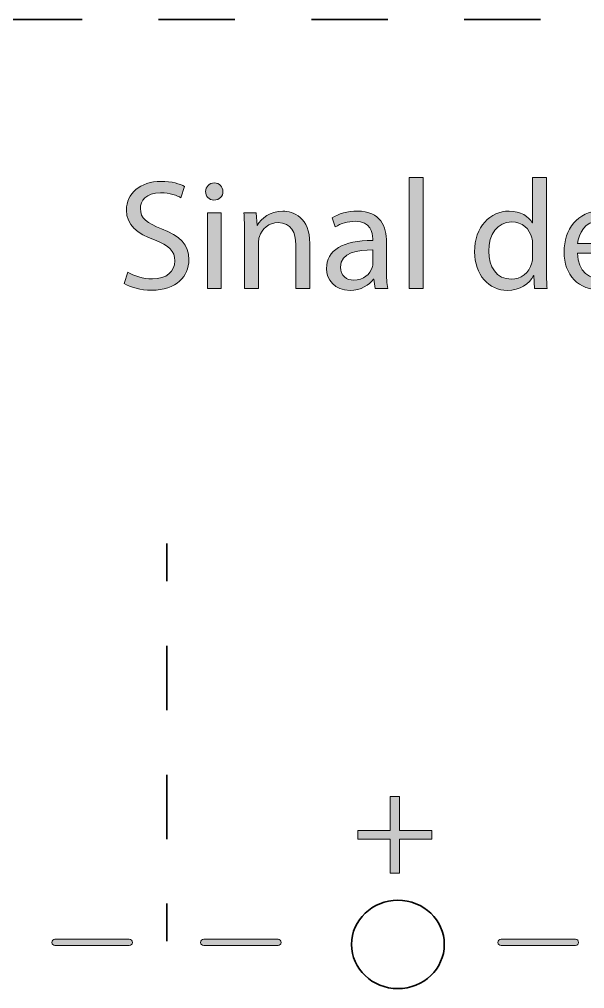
# Model space of a CAD drawing. Extents: x 544 to 1376, y -737 to -343.
# Drawn here: x 746.4 to 836.7, y -722.4 to -567.7 of the extents above; entities that cross this region are included whole.
import ezdxf

# ---------------------------------------------------------------- set-up
doc = ezdxf.new("R2010")
doc.units = 0
doc.header["$MEASUREMENT"] = 0
doc.linetypes.add('AI-Linetype-10', pattern=[24.40851, 12.204255, -12.204255])
doc.linetypes.add('AI-Linetype-12', pattern=[20.587856, 10.293928, -10.293928])
doc.layers.add('OBJETOS', color=7, linetype='Continuous', lineweight=0)

# ---------------------------------------------------------------- blocks, each defined once
blk = doc.blocks.new('Block_2')
at = {"layer": 'OBJETOS', "true_color": 0x000000, "transparency": 33554687}
h = blk.add_hatch(color=18, dxfattribs=at)
h.dxf.hatch_style = 2
edge = h.paths.add_edge_path()
edge.add_spline(control_points=[(573.96, -715.51), (573.96, -715.51), (562.08, -715.51), (562.08, -715.51), (561.81, -715.51), (561.58, -715.29), (561.58, -715.01), (561.58, -714.73), (561.81, -714.51), (562.08, -714.51), (562.08, -714.51), (573.96, -714.51), (573.96, -714.51), (574.24, -714.51), (574.46, -714.73), (574.46, -715.01), (574.46, -715.29), (574.24, -715.51), (573.96, -715.51)], knot_values=[0, 0, 0, 0, 1, 1, 1, 2, 2, 2, 3, 3, 3, 4, 4, 4, 5, 5, 5, 6, 6, 6, 6], degree=3, periodic=0)
edge = h.paths.add_edge_path()
edge.add_spline(control_points=[(597.72, -715.51), (597.72, -715.51), (585.84, -715.51), (585.84, -715.51), (585.56, -715.51), (585.34, -715.29), (585.34, -715.01), (585.34, -714.73), (585.56, -714.51), (585.84, -714.51), (585.84, -714.51), (597.72, -714.51), (597.72, -714.51), (598, -714.51), (598.22, -714.73), (598.22, -715.01), (598.22, -715.29), (598, -715.51), (597.72, -715.51)], knot_values=[0, 0, 0, 0, 1, 1, 1, 2, 2, 2, 3, 3, 3, 4, 4, 4, 5, 5, 5, 6, 6, 6, 6], degree=3, periodic=0)
edge = h.paths.add_edge_path()
edge.add_spline(control_points=[(621.48, -715.51), (621.48, -715.51), (609.6, -715.51), (609.6, -715.51), (609.32, -715.51), (609.1, -715.29), (609.1, -715.01), (609.1, -714.73), (609.32, -714.51), (609.6, -714.51), (609.6, -714.51), (621.48, -714.51), (621.48, -714.51), (621.75, -714.51), (621.98, -714.73), (621.98, -715.01), (621.98, -715.29), (621.75, -715.51), (621.48, -715.51)], knot_values=[0, 0, 0, 0, 1, 1, 1, 2, 2, 2, 3, 3, 3, 4, 4, 4, 5, 5, 5, 6, 6, 6, 6], degree=3, periodic=0)
edge = h.paths.add_edge_path()
edge.add_spline(control_points=[(640.56, -715.51), (640.56, -715.51), (633.16, -715.51), (633.16, -715.51), (632.99, -715.51), (632.85, -715.29), (632.85, -715.01), (632.85, -714.73), (632.99, -714.51), (633.16, -714.51), (633.16, -714.51), (640.56, -714.51), (640.56, -714.51), (640.73, -714.51), (640.87, -714.73), (640.87, -715.01), (640.87, -715.29), (640.73, -715.51), (640.56, -715.51)], knot_values=[0, 0, 0, 0, 1, 1, 1, 2, 2, 2, 3, 3, 3, 4, 4, 4, 5, 5, 5, 6, 6, 6, 6], degree=3, periodic=0)
edge = h.paths.add_edge_path()
edge.add_spline(control_points=[(668.99, -715.51), (668.99, -715.51), (657.11, -715.51), (657.11, -715.51), (656.83, -715.51), (656.61, -715.29), (656.61, -715.01), (656.61, -714.73), (656.83, -714.51), (657.11, -714.51), (657.11, -714.51), (668.99, -714.51), (668.99, -714.51), (669.26, -714.51), (669.49, -714.73), (669.49, -715.01), (669.49, -715.29), (669.26, -715.51), (668.99, -715.51)], knot_values=[0, 0, 0, 0, 1, 1, 1, 2, 2, 2, 3, 3, 3, 4, 4, 4, 5, 5, 5, 6, 6, 6, 6], degree=3, periodic=0)
edge = h.paths.add_edge_path()
edge.add_spline(control_points=[(716.5, -715.51), (716.5, -715.51), (704.62, -715.51), (704.62, -715.51), (704.35, -715.51), (704.12, -715.29), (704.12, -715.01), (704.12, -714.73), (704.35, -714.51), (704.62, -714.51), (704.62, -714.51), (716.5, -714.51), (716.5, -714.51), (716.78, -714.51), (717, -714.73), (717, -715.01), (717, -715.29), (716.78, -715.51), (716.5, -715.51)], knot_values=[0, 0, 0, 0, 1, 1, 1, 2, 2, 2, 3, 3, 3, 4, 4, 4, 5, 5, 5, 6, 6, 6, 6], degree=3, periodic=0)
edge = h.paths.add_edge_path()
edge.add_spline(control_points=[(740.4, -715.51), (740.4, -715.51), (732.07, -715.51), (732.07, -715.51), (731.88, -715.51), (731.72, -715.29), (731.72, -715.01), (731.72, -714.73), (731.88, -714.51), (732.07, -714.51), (732.07, -714.51), (740.4, -714.51), (740.4, -714.51), (740.6, -714.51), (740.76, -714.73), (740.76, -715.01), (740.76, -715.29), (740.6, -715.51), (740.4, -715.51)], knot_values=[0, 0, 0, 0, 1, 1, 1, 2, 2, 2, 3, 3, 3, 4, 4, 4, 5, 5, 5, 6, 6, 6, 6], degree=3, periodic=0)
edge = h.paths.add_edge_path()
edge.add_spline(control_points=[(764.01, -715.51), (764.01, -715.51), (752.13, -715.51), (752.13, -715.51), (751.86, -715.51), (751.63, -715.29), (751.63, -715.01), (751.63, -714.73), (751.86, -714.51), (752.13, -714.51), (752.13, -714.51), (764.01, -714.51), (764.01, -714.51), (764.29, -714.51), (764.51, -714.73), (764.51, -715.01), (764.51, -715.29), (764.29, -715.51), (764.01, -715.51)], knot_values=[0, 0, 0, 0, 1, 1, 1, 2, 2, 2, 3, 3, 3, 4, 4, 4, 5, 5, 5, 6, 6, 6, 6], degree=3, periodic=0)
edge = h.paths.add_edge_path()
edge.add_spline(control_points=[(787.77, -715.51), (787.77, -715.51), (775.89, -715.51), (775.89, -715.51), (775.61, -715.51), (775.39, -715.29), (775.39, -715.01), (775.39, -714.73), (775.61, -714.51), (775.89, -714.51), (775.89, -714.51), (787.77, -714.51), (787.77, -714.51), (788.04, -714.51), (788.27, -714.73), (788.27, -715.01), (788.27, -715.29), (788.04, -715.51), (787.77, -715.51)], knot_values=[0, 0, 0, 0, 1, 1, 1, 2, 2, 2, 3, 3, 3, 4, 4, 4, 5, 5, 5, 6, 6, 6, 6], degree=3, periodic=0)
edge = h.paths.add_edge_path()
edge.add_spline(control_points=[(835.28, -715.51), (835.28, -715.51), (823.4, -715.51), (823.4, -715.51), (823.13, -715.51), (822.9, -715.29), (822.9, -715.01), (822.9, -714.73), (823.13, -714.51), (823.4, -714.51), (823.4, -714.51), (835.28, -714.51), (835.28, -714.51), (835.56, -714.51), (835.78, -714.73), (835.78, -715.01), (835.78, -715.29), (835.56, -715.51), (835.28, -715.51)], knot_values=[0, 0, 0, 0, 1, 1, 1, 2, 2, 2, 3, 3, 3, 4, 4, 4, 5, 5, 5, 6, 6, 6, 6], degree=3, periodic=0)
edge = h.paths.add_edge_path()
edge.add_spline(control_points=[(859.26, -715.51), (859.26, -715.51), (852.81, -715.51), (852.81, -715.51), (852.66, -715.51), (852.54, -715.29), (852.54, -715.01), (852.54, -714.73), (852.66, -714.51), (852.81, -714.51), (852.81, -714.51), (859.26, -714.51), (859.26, -714.51), (859.41, -714.51), (859.54, -714.73), (859.54, -715.01), (859.54, -715.29), (859.41, -715.51), (859.26, -715.51)], knot_values=[0, 0, 0, 0, 1, 1, 1, 2, 2, 2, 3, 3, 3, 4, 4, 4, 5, 5, 5, 6, 6, 6, 6], degree=3, periodic=0)
edge = h.paths.add_edge_path()
edge.add_spline(control_points=[(875.77, -715.51), (875.77, -715.51), (870.63, -715.51), (870.63, -715.51), (870.51, -715.51), (870.41, -715.29), (870.41, -715.01), (870.41, -714.73), (870.51, -714.51), (870.63, -714.51), (870.63, -714.51), (875.77, -714.51), (875.77, -714.51), (875.88, -714.51), (875.98, -714.73), (875.98, -715.01), (875.98, -715.29), (875.88, -715.51), (875.77, -715.51)], knot_values=[0, 0, 0, 0, 1, 1, 1, 2, 2, 2, 3, 3, 3, 4, 4, 4, 5, 5, 5, 6, 6, 6, 6], degree=3, periodic=0)
edge = h.paths.add_edge_path()
edge.add_spline(control_points=[(906.55, -715.51), (906.55, -715.51), (894.67, -715.51), (894.67, -715.51), (894.39, -715.51), (894.17, -715.29), (894.17, -715.01), (894.17, -714.73), (894.39, -714.51), (894.67, -714.51), (894.67, -714.51), (906.55, -714.51), (906.55, -714.51), (906.82, -714.51), (907.05, -714.73), (907.05, -715.01), (907.05, -715.29), (906.82, -715.51), (906.55, -715.51)], knot_values=[0, 0, 0, 0, 1, 1, 1, 2, 2, 2, 3, 3, 3, 4, 4, 4, 5, 5, 5, 6, 6, 6, 6], degree=3, periodic=0)
edge = h.paths.add_edge_path()
edge.add_spline(control_points=[(930.3, -715.51), (930.3, -715.51), (918.43, -715.51), (918.43, -715.51), (918.15, -715.51), (917.93, -715.29), (917.93, -715.01), (917.93, -714.73), (918.15, -714.51), (918.43, -714.51), (918.43, -714.51), (930.3, -714.51), (930.3, -714.51), (930.58, -714.51), (930.8, -714.73), (930.8, -715.01), (930.8, -715.29), (930.58, -715.51), (930.3, -715.51)], knot_values=[0, 0, 0, 0, 1, 1, 1, 2, 2, 2, 3, 3, 3, 4, 4, 4, 5, 5, 5, 6, 6, 6, 6], degree=3, periodic=0)
edge = h.paths.add_edge_path()
edge.add_spline(control_points=[(954.06, -715.51), (954.06, -715.51), (942.18, -715.51), (942.18, -715.51), (941.91, -715.51), (941.68, -715.29), (941.68, -715.01), (941.68, -714.73), (941.91, -714.51), (942.18, -714.51), (942.18, -714.51), (954.06, -714.51), (954.06, -714.51), (954.34, -714.51), (954.56, -714.73), (954.56, -715.01), (954.56, -715.29), (954.34, -715.51), (954.06, -715.51)], knot_values=[0, 0, 0, 0, 1, 1, 1, 2, 2, 2, 3, 3, 3, 4, 4, 4, 5, 5, 5, 6, 6, 6, 6], degree=3, periodic=0)
edge = h.paths.add_edge_path()
edge.add_spline(control_points=[(978.04, -715.51), (978.04, -715.51), (971.45, -715.51), (971.45, -715.51), (971.29, -715.51), (971.17, -715.29), (971.17, -715.01), (971.17, -714.73), (971.29, -714.51), (971.45, -714.51), (971.45, -714.51), (978.04, -714.51), (978.04, -714.51), (978.19, -714.51), (978.32, -714.73), (978.32, -715.01), (978.32, -715.29), (978.19, -715.51), (978.04, -715.51)], knot_values=[0, 0, 0, 0, 1, 1, 1, 2, 2, 2, 3, 3, 3, 4, 4, 4, 5, 5, 5, 6, 6, 6, 6], degree=3, periodic=0)
edge = h.paths.add_edge_path()
edge.add_spline(control_points=[(994.38, -715.51), (994.38, -715.51), (989.4, -715.51), (989.4, -715.51), (989.29, -715.51), (989.2, -715.29), (989.2, -715.01), (989.2, -714.73), (989.29, -714.51), (989.4, -714.51), (989.4, -714.51), (994.38, -714.51), (994.38, -714.51), (994.49, -714.51), (994.59, -714.73), (994.59, -715.01), (994.59, -715.29), (994.49, -715.51), (994.38, -715.51)], knot_values=[0, 0, 0, 0, 1, 1, 1, 2, 2, 2, 3, 3, 3, 4, 4, 4, 5, 5, 5, 6, 6, 6, 6], degree=3, periodic=0)
edge = h.paths.add_edge_path()
edge.add_spline(control_points=[(1025.33, -715.51), (1025.33, -715.51), (1013.45, -715.51), (1013.45, -715.51), (1013.17, -715.51), (1012.95, -715.29), (1012.95, -715.01), (1012.95, -714.73), (1013.17, -714.51), (1013.45, -714.51), (1013.45, -714.51), (1025.33, -714.51), (1025.33, -714.51), (1025.61, -714.51), (1025.83, -714.73), (1025.83, -715.01), (1025.83, -715.29), (1025.61, -715.51), (1025.33, -715.51)], knot_values=[0, 0, 0, 0, 1, 1, 1, 2, 2, 2, 3, 3, 3, 4, 4, 4, 5, 5, 5, 6, 6, 6, 6], degree=3, periodic=0)
edge = h.paths.add_edge_path()
edge.add_spline(control_points=[(1049.51, -715.51), (1049.51, -715.51), (1047.67, -715.51), (1047.67, -715.51), (1047.62, -715.51), (1047.59, -715.29), (1047.59, -715.01), (1047.59, -714.73), (1047.62, -714.51), (1047.67, -714.51), (1047.67, -714.51), (1049.51, -714.51), (1049.51, -714.51), (1049.55, -714.51), (1049.58, -714.73), (1049.58, -715.01), (1049.58, -715.29), (1049.55, -715.51), (1049.51, -715.51)], knot_values=[0, 0, 0, 0, 1, 1, 1, 2, 2, 2, 3, 3, 3, 4, 4, 4, 5, 5, 5, 6, 6, 6, 6], degree=3, periodic=0)
edge = h.paths.add_edge_path()
edge.add_spline(control_points=[(1072.84, -715.51), (1072.84, -715.51), (1060.96, -715.51), (1060.96, -715.51), (1060.69, -715.51), (1060.46, -715.29), (1060.46, -715.01), (1060.46, -714.73), (1060.69, -714.51), (1060.96, -714.51), (1060.96, -714.51), (1072.84, -714.51), (1072.84, -714.51), (1073.12, -714.51), (1073.34, -714.73), (1073.34, -715.01), (1073.34, -715.29), (1073.12, -715.51), (1072.84, -715.51)], knot_values=[0, 0, 0, 0, 1, 1, 1, 2, 2, 2, 3, 3, 3, 4, 4, 4, 5, 5, 5, 6, 6, 6, 6], degree=3, periodic=0)
edge = h.paths.add_edge_path()
edge.add_spline(control_points=[(1096.6, -715.51), (1096.6, -715.51), (1084.72, -715.51), (1084.72, -715.51), (1084.44, -715.51), (1084.22, -715.29), (1084.22, -715.01), (1084.22, -714.73), (1084.44, -714.51), (1084.72, -714.51), (1084.72, -714.51), (1096.6, -714.51), (1096.6, -714.51), (1096.87, -714.51), (1097.1, -714.73), (1097.1, -715.01), (1097.1, -715.29), (1096.87, -715.51), (1096.6, -715.51)], knot_values=[0, 0, 0, 0, 1, 1, 1, 2, 2, 2, 3, 3, 3, 4, 4, 4, 5, 5, 5, 6, 6, 6, 6], degree=3, periodic=0)
edge = h.paths.add_edge_path()
edge.add_spline(control_points=[(1120.35, -715.51), (1120.35, -715.51), (1108.48, -715.51), (1108.48, -715.51), (1108.2, -715.51), (1107.98, -715.29), (1107.98, -715.01), (1107.98, -714.73), (1108.2, -714.51), (1108.48, -714.51), (1108.48, -714.51), (1120.35, -714.51), (1120.35, -714.51), (1120.63, -714.51), (1120.85, -714.73), (1120.85, -715.01), (1120.85, -715.29), (1120.63, -715.51), (1120.35, -715.51)], knot_values=[0, 0, 0, 0, 1, 1, 1, 2, 2, 2, 3, 3, 3, 4, 4, 4, 5, 5, 5, 6, 6, 6, 6], degree=3, periodic=0)
edge = h.paths.add_edge_path()
edge.add_spline(control_points=[(1144.11, -715.51), (1144.11, -715.51), (1132.23, -715.51), (1132.23, -715.51), (1131.96, -715.51), (1131.73, -715.29), (1131.73, -715.01), (1131.73, -714.73), (1131.96, -714.51), (1132.23, -714.51), (1132.23, -714.51), (1144.11, -714.51), (1144.11, -714.51), (1144.39, -714.51), (1144.61, -714.73), (1144.61, -715.01), (1144.61, -715.29), (1144.39, -715.51), (1144.11, -715.51)], knot_values=[0, 0, 0, 0, 1, 1, 1, 2, 2, 2, 3, 3, 3, 4, 4, 4, 5, 5, 5, 6, 6, 6, 6], degree=3, periodic=0)
edge = h.paths.add_edge_path()
edge.add_spline(control_points=[(1167.87, -715.51), (1167.87, -715.51), (1155.99, -715.51), (1155.99, -715.51), (1155.71, -715.51), (1155.49, -715.29), (1155.49, -715.01), (1155.49, -714.73), (1155.71, -714.51), (1155.99, -714.51), (1155.99, -714.51), (1167.87, -714.51), (1167.87, -714.51), (1168.14, -714.51), (1168.37, -714.73), (1168.37, -715.01), (1168.37, -715.29), (1168.14, -715.51), (1167.87, -715.51)], knot_values=[0, 0, 0, 0, 1, 1, 1, 2, 2, 2, 3, 3, 3, 4, 4, 4, 5, 5, 5, 6, 6, 6, 6], degree=3, periodic=0)
edge = h.paths.add_edge_path()
edge.add_spline(control_points=[(1187.52, -715.51), (1187.52, -715.51), (1179.58, -715.51), (1179.58, -715.51), (1179.39, -715.51), (1179.24, -715.29), (1179.24, -715.01), (1179.24, -714.73), (1179.39, -714.51), (1179.58, -714.51), (1179.58, -714.51), (1187.52, -714.51), (1187.52, -714.51), (1187.7, -714.51), (1187.85, -714.73), (1187.85, -715.01), (1187.85, -715.29), (1187.7, -715.51), (1187.52, -715.51)], knot_values=[0, 0, 0, 0, 1, 1, 1, 2, 2, 2, 3, 3, 3, 4, 4, 4, 5, 5, 5, 6, 6, 6, 6], degree=3, periodic=0)
edge = h.paths.add_edge_path()
edge.add_spline(control_points=[(1263.13, -715.51), (1263.13, -715.51), (1257.04, -715.51), (1257.04, -715.51), (1256.9, -715.51), (1256.79, -715.29), (1256.79, -715.01), (1256.79, -714.73), (1256.9, -714.51), (1257.04, -714.51), (1257.04, -714.51), (1263.13, -714.51), (1263.13, -714.51), (1263.28, -714.51), (1263.39, -714.73), (1263.39, -715.01), (1263.39, -715.29), (1263.28, -715.51), (1263.13, -715.51)], knot_values=[0, 0, 0, 0, 1, 1, 1, 2, 2, 2, 3, 3, 3, 4, 4, 4, 5, 5, 5, 6, 6, 6, 6], degree=3, periodic=0)
edge = h.paths.add_edge_path()
edge.add_spline(control_points=[(1286.65, -715.51), (1286.65, -715.51), (1274.77, -715.51), (1274.77, -715.51), (1274.49, -715.51), (1274.27, -715.29), (1274.27, -715.01), (1274.27, -714.73), (1274.49, -714.51), (1274.77, -714.51), (1274.77, -714.51), (1286.65, -714.51), (1286.65, -714.51), (1286.92, -714.51), (1287.15, -714.73), (1287.15, -715.01), (1287.15, -715.29), (1286.92, -715.51), (1286.65, -715.51)], knot_values=[0, 0, 0, 0, 1, 1, 1, 2, 2, 2, 3, 3, 3, 4, 4, 4, 5, 5, 5, 6, 6, 6, 6], degree=3, periodic=0)
edge = h.paths.add_edge_path()
edge.add_spline(control_points=[(1310.4, -715.51), (1310.4, -715.51), (1298.52, -715.51), (1298.52, -715.51), (1298.25, -715.51), (1298.02, -715.29), (1298.02, -715.01), (1298.02, -714.73), (1298.25, -714.51), (1298.52, -714.51), (1298.52, -714.51), (1310.4, -714.51), (1310.4, -714.51), (1310.68, -714.51), (1310.9, -714.73), (1310.9, -715.01), (1310.9, -715.29), (1310.68, -715.51), (1310.4, -715.51)], knot_values=[0, 0, 0, 0, 1, 1, 1, 2, 2, 2, 3, 3, 3, 4, 4, 4, 5, 5, 5, 6, 6, 6, 6], degree=3, periodic=0)
edge = h.paths.add_edge_path()
edge.add_spline(control_points=[(1334.16, -715.51), (1334.16, -715.51), (1322.28, -715.51), (1322.28, -715.51), (1322, -715.51), (1321.78, -715.29), (1321.78, -715.01), (1321.78, -714.73), (1322, -714.51), (1322.28, -714.51), (1322.28, -714.51), (1334.16, -714.51), (1334.16, -714.51), (1334.43, -714.51), (1334.66, -714.73), (1334.66, -715.01), (1334.66, -715.29), (1334.43, -715.51), (1334.16, -715.51)], knot_values=[0, 0, 0, 0, 1, 1, 1, 2, 2, 2, 3, 3, 3, 4, 4, 4, 5, 5, 5, 6, 6, 6, 6], degree=3, periodic=0)
edge = h.paths.add_edge_path()
edge.add_spline(control_points=[(1357.91, -715.51), (1357.91, -715.51), (1346.04, -715.51), (1346.04, -715.51), (1345.76, -715.51), (1345.54, -715.29), (1345.54, -715.01), (1345.54, -714.73), (1345.76, -714.51), (1346.04, -714.51), (1346.04, -714.51), (1357.91, -714.51), (1357.91, -714.51), (1358.19, -714.51), (1358.41, -714.73), (1358.41, -715.01), (1358.41, -715.29), (1358.19, -715.51), (1357.91, -715.51)], knot_values=[0, 0, 0, 0, 1, 1, 1, 2, 2, 2, 3, 3, 3, 4, 4, 4, 5, 5, 5, 6, 6, 6, 6], degree=3, periodic=0)
at = {"layer": 'OBJETOS'}
for points in [[(764.01, -715.51), (764.01, -715.51), (752.13, -715.51), (752.13, -715.51), (751.86, -715.51), (751.63, -715.29), (751.63, -715.01), (751.63, -714.73), (751.86, -714.51), (752.13, -714.51), (752.13, -714.51), (764.01, -714.51), (764.01, -714.51), (764.29, -714.51), (764.51, -714.73), (764.51, -715.01), (764.51, -715.29), (764.29, -715.51), (764.01, -715.51)], [(787.77, -715.51), (787.77, -715.51), (775.89, -715.51), (775.89, -715.51), (775.61, -715.51), (775.39, -715.29), (775.39, -715.01), (775.39, -714.73), (775.61, -714.51), (775.89, -714.51), (775.89, -714.51), (787.77, -714.51), (787.77, -714.51), (788.04, -714.51), (788.27, -714.73), (788.27, -715.01), (788.27, -715.29), (788.04, -715.51), (787.77, -715.51)], [(835.28, -715.51), (835.28, -715.51), (823.4, -715.51), (823.4, -715.51), (823.13, -715.51), (822.9, -715.29), (822.9, -715.01), (822.9, -714.73), (823.13, -714.51), (823.4, -714.51), (823.4, -714.51), (835.28, -714.51), (835.28, -714.51), (835.56, -714.51), (835.78, -714.73), (835.78, -715.01), (835.78, -715.29), (835.56, -715.51), (835.28, -715.51)]]:
    blk.add_open_spline(points, degree=3, knots=[0, 0, 0, 0, 1, 1, 1, 2, 2, 2, 3, 3, 3, 4, 4, 4, 5, 5, 5, 6, 6, 6, 6], dxfattribs=at)
blk = doc.blocks.new('Block_61')
at = {"layer": 'OBJETOS', "color": 152, "linetype": 'AI-Linetype-10', "lineweight": 35, "true_color": 0x1d71b8}
blk.add_line((646.64, -567.66), (1055.49, -567.66), dxfattribs=at)
blk = doc.blocks.new('Block_60')
at = {"layer": 'OBJETOS'}
blk.add_blockref('Block_61', (0, 0), dxfattribs=at)
blk = doc.blocks.new('Block_57')
at = {"layer": 'OBJETOS'}
blk.add_blockref('Block_60', (0, 0), dxfattribs=at)
blk = doc.blocks.new('Block_74')
at = {"layer": 'OBJETOS', "true_color": 0x000000, "transparency": 33554687}
h = blk.add_hatch(color=18, dxfattribs=at)
h.dxf.hatch_style = 2
edge = h.paths.add_edge_path()
edge.add_spline(control_points=[(763.75, -607.99), (764.74, -608.59), (766.18, -609.09), (767.7, -609.09), (769.96, -609.09), (771.28, -607.92), (771.28, -606.22), (771.28, -604.64), (770.37, -603.74), (768.06, -602.87), (765.27, -601.89), (763.55, -600.47), (763.55, -598.09), (763.55, -595.47), (765.75, -593.52), (769.07, -593.52), (770.82, -593.52), (772.09, -593.92), (772.85, -594.35), (772.85, -594.35), (772.24, -596.12), (772.24, -596.12), (771.68, -595.82), (770.54, -595.32), (769, -595.32), (766.66, -595.32), (765.78, -596.7), (765.78, -597.84), (765.78, -599.42), (766.82, -600.19), (769.17, -601.09), (772.06, -602.19), (773.53, -603.57), (773.53, -606.04), (773.53, -608.64), (771.58, -610.89), (767.55, -610.89), (765.9, -610.89), (764.1, -610.42), (763.19, -609.82), (763.19, -609.82), (763.75, -607.99), (763.75, -607.99)], knot_values=[0, 0, 0, 0, 1, 1, 1, 2, 2, 2, 3, 3, 3, 4, 4, 4, 5, 5, 5, 6, 6, 6, 7, 7, 7, 8, 8, 8, 9, 9, 9, 10, 10, 10, 11, 11, 11, 12, 12, 12, 13, 13, 13, 14, 14, 14, 14], degree=3, periodic=0)
h = blk.add_hatch(color=18, dxfattribs=at)
h.dxf.hatch_style = 2
edge = h.paths.add_edge_path()
edge.add_spline(control_points=[(776.48, -610.64), (776.48, -610.64), (776.48, -598.54), (776.48, -598.54), (776.48, -598.54), (778.71, -598.54), (778.71, -598.54), (778.71, -598.54), (778.71, -610.64), (778.71, -610.64), (778.71, -610.64), (776.48, -610.64), (776.48, -610.64)], knot_values=[0, 0, 0, 0, 1, 1, 1, 2, 2, 2, 3, 3, 3, 4, 4, 4, 4], degree=3, periodic=0)
edge = h.paths.add_edge_path()
edge.add_spline(control_points=[(778.96, -595.15), (778.99, -595.9), (778.43, -596.5), (777.54, -596.5), (776.75, -596.5), (776.2, -595.9), (776.2, -595.15), (776.2, -594.37), (776.78, -593.77), (777.59, -593.77), (778.43, -593.77), (778.96, -594.37), (778.96, -595.15)], knot_values=[0, 0, 0, 0, 1, 1, 1, 2, 2, 2, 3, 3, 3, 4, 4, 4, 4], degree=3, periodic=0)
h = blk.add_hatch(color=18, dxfattribs=at)
h.dxf.hatch_style = 2
edge = h.paths.add_edge_path()
edge.add_spline(control_points=[(808.7, -592.9), (808.7, -592.9), (810.93, -592.9), (810.93, -592.9), (810.93, -592.9), (810.93, -610.64), (810.93, -610.64), (810.93, -610.64), (808.7, -610.64), (808.7, -610.64), (808.7, -610.64), (808.7, -592.9), (808.7, -592.9)], knot_values=[0, 0, 0, 0, 1, 1, 1, 2, 2, 2, 3, 3, 3, 4, 4, 4, 4], degree=3, periodic=0)
h = blk.add_hatch(color=18, dxfattribs=at)
h.dxf.hatch_style = 2
edge = h.paths.add_edge_path()
edge.add_spline(control_points=[(828.42, -603.47), (828.42, -603.19), (828.39, -602.82), (828.32, -602.54), (827.99, -601.14), (826.77, -599.99), (825.1, -599.99), (822.79, -599.99), (821.42, -601.99), (821.42, -604.67), (821.42, -607.12), (822.64, -609.14), (825.05, -609.14), (826.54, -609.14), (827.91, -608.17), (828.32, -606.52), (828.39, -606.22), (828.42, -605.92), (828.42, -605.57), (828.42, -605.57), (828.42, -603.47), (828.42, -603.47)], knot_values=[0, 0, 0, 0, 1, 1, 1, 2, 2, 2, 3, 3, 3, 4, 4, 4, 5, 5, 5, 6, 6, 6, 7, 7, 7, 7], degree=3, periodic=0)
edge = h.paths.add_edge_path()
edge.add_spline(control_points=[(830.65, -592.9), (830.65, -592.9), (830.65, -607.52), (830.65, -607.52), (830.65, -608.59), (830.67, -609.82), (830.75, -610.64), (830.75, -610.64), (828.75, -610.64), (828.75, -610.64), (828.75, -610.64), (828.65, -608.54), (828.65, -608.54), (828.65, -608.54), (828.59, -608.54), (828.59, -608.54), (827.91, -609.89), (826.42, -610.92), (824.41, -610.92), (821.45, -610.92), (819.17, -608.44), (819.17, -604.77), (819.14, -600.74), (821.68, -598.27), (824.67, -598.27), (826.54, -598.27), (827.81, -599.14), (828.37, -600.12), (828.37, -600.12), (828.42, -600.12), (828.42, -600.12), (828.42, -600.12), (828.42, -592.9), (828.42, -592.9), (828.42, -592.9), (830.65, -592.9), (830.65, -592.9)], knot_values=[0, 0, 0, 0, 1, 1, 1, 2, 2, 2, 3, 3, 3, 4, 4, 4, 5, 5, 5, 6, 6, 6, 7, 7, 7, 8, 8, 8, 9, 9, 9, 10, 10, 10, 11, 11, 11, 12, 12, 12, 12], degree=3, periodic=0)
h = blk.add_hatch(color=18, dxfattribs=at)
h.dxf.hatch_style = 2
edge = h.paths.add_edge_path()
edge.add_spline(control_points=[(782.41, -601.82), (782.41, -600.57), (782.38, -599.54), (782.31, -598.54), (782.31, -598.54), (784.28, -598.54), (784.28, -598.54), (784.28, -598.54), (784.41, -600.54), (784.41, -600.54), (784.41, -600.54), (784.46, -600.54), (784.46, -600.54), (785.07, -599.39), (786.49, -598.27), (788.52, -598.27), (790.21, -598.27), (792.85, -599.27), (792.85, -603.42), (792.85, -603.42), (792.85, -610.64), (792.85, -610.64), (792.85, -610.64), (790.62, -610.64), (790.62, -610.64), (790.62, -610.64), (790.62, -603.67), (790.62, -603.67), (790.62, -601.72), (789.88, -600.09), (787.78, -600.09), (786.31, -600.09), (785.17, -601.12), (784.79, -602.34), (784.69, -602.62), (784.64, -602.99), (784.64, -603.37), (784.64, -603.37), (784.64, -610.64), (784.64, -610.64), (784.64, -610.64), (782.41, -610.64), (782.41, -610.64), (782.41, -610.64), (782.41, -601.82), (782.41, -601.82)], knot_values=[0, 0, 0, 0, 1, 1, 1, 2, 2, 2, 3, 3, 3, 4, 4, 4, 5, 5, 5, 6, 6, 6, 7, 7, 7, 8, 8, 8, 9, 9, 9, 10, 10, 10, 11, 11, 11, 12, 12, 12, 13, 13, 13, 14, 14, 14, 15, 15, 15, 15], degree=3, periodic=0)
h = blk.add_hatch(color=18, dxfattribs=at)
h.dxf.hatch_style = 2
edge = h.paths.add_edge_path()
edge.add_spline(control_points=[(802.94, -604.47), (800.51, -604.42), (797.74, -604.84), (797.74, -607.19), (797.74, -608.62), (798.71, -609.29), (799.85, -609.29), (801.45, -609.29), (802.46, -608.29), (802.81, -607.27), (802.89, -607.04), (802.94, -606.79), (802.94, -606.57), (802.94, -606.57), (802.94, -604.47), (802.94, -604.47)], knot_values=[0, 0, 0, 0, 1, 1, 1, 2, 2, 2, 3, 3, 3, 4, 4, 4, 5, 5, 5, 5], degree=3, periodic=0)
edge = h.paths.add_edge_path()
edge.add_spline(control_points=[(803.27, -610.64), (803.27, -610.64), (803.09, -609.12), (803.09, -609.12), (803.09, -609.12), (803.02, -609.12), (803.02, -609.12), (802.33, -610.07), (801.01, -610.92), (799.27, -610.92), (796.78, -610.92), (795.51, -609.19), (795.51, -607.44), (795.51, -604.52), (798.15, -602.92), (802.89, -602.94), (802.89, -602.94), (802.89, -602.69), (802.89, -602.69), (802.89, -601.69), (802.61, -599.89), (800.1, -599.89), (798.96, -599.89), (797.77, -600.24), (796.91, -600.79), (796.91, -600.79), (796.4, -599.34), (796.4, -599.34), (797.42, -598.69), (798.89, -598.27), (800.43, -598.27), (804.18, -598.27), (805.09, -600.79), (805.09, -603.22), (805.09, -603.22), (805.09, -607.74), (805.09, -607.74), (805.09, -608.79), (805.15, -609.82), (805.3, -610.64), (805.3, -610.64), (803.27, -610.64), (803.27, -610.64)], knot_values=[0, 0, 0, 0, 1, 1, 1, 2, 2, 2, 3, 3, 3, 4, 4, 4, 5, 5, 5, 6, 6, 6, 7, 7, 7, 8, 8, 8, 9, 9, 9, 10, 10, 10, 11, 11, 11, 12, 12, 12, 13, 13, 13, 14, 14, 14, 14], degree=3, periodic=0)
h = blk.add_hatch(color=18, dxfattribs=at)
h.dxf.hatch_style = 2
edge = h.paths.add_edge_path()
edge.add_spline(control_points=[(842.13, -603.42), (842.16, -602.02), (841.55, -599.84), (839.04, -599.84), (836.78, -599.84), (835.8, -601.89), (835.62, -603.42), (835.62, -603.42), (842.13, -603.42), (842.13, -603.42)], knot_values=[0, 0, 0, 0, 1, 1, 1, 2, 2, 2, 3, 3, 3, 3], degree=3, periodic=0)
edge = h.paths.add_edge_path()
edge.add_spline(control_points=[(835.59, -604.99), (835.64, -607.97), (837.57, -609.19), (839.8, -609.19), (841.4, -609.19), (842.36, -608.92), (843.2, -608.57), (843.2, -608.57), (843.58, -610.14), (843.58, -610.14), (842.79, -610.49), (841.45, -610.89), (839.5, -610.89), (835.72, -610.89), (833.46, -608.44), (833.46, -604.79), (833.46, -601.14), (835.64, -598.27), (839.22, -598.27), (843.22, -598.27), (844.29, -601.74), (844.29, -603.97), (844.29, -604.42), (844.24, -604.77), (844.21, -604.99), (844.21, -604.99), (835.59, -604.99), (835.59, -604.99)], knot_values=[0, 0, 0, 0, 1, 1, 1, 2, 2, 2, 3, 3, 3, 4, 4, 4, 5, 5, 5, 6, 6, 6, 7, 7, 7, 8, 8, 8, 9, 9, 9, 9], degree=3, periodic=0)
at = {"layer": 'OBJETOS'}
for points, knots in [([(763.75, -607.99), (764.74, -608.59), (766.18, -609.09), (767.7, -609.09), (769.96, -609.09), (771.28, -607.92), (771.28, -606.22), (771.28, -604.64), (770.37, -603.74), (768.06, -602.87), (765.27, -601.89), (763.55, -600.47), (763.55, -598.09), (763.55, -595.47), (765.75, -593.52), (769.07, -593.52), (770.82, -593.52), (772.09, -593.92), (772.85, -594.35), (772.85, -594.35), (772.24, -596.12), (772.24, -596.12), (771.68, -595.82), (770.54, -595.32), (769, -595.32), (766.66, -595.32), (765.78, -596.7), (765.78, -597.84), (765.78, -599.42), (766.82, -600.19), (769.17, -601.09), (772.06, -602.19), (773.53, -603.57), (773.53, -606.04), (773.53, -608.64), (771.58, -610.89), (767.55, -610.89), (765.9, -610.89), (764.1, -610.42), (763.19, -609.82), (763.19, -609.82), (763.75, -607.99), (763.75, -607.99)], [0, 0, 0, 0, 1, 1, 1, 2, 2, 2, 3, 3, 3, 4, 4, 4, 5, 5, 5, 6, 6, 6, 7, 7, 7, 8, 8, 8, 9, 9, 9, 10, 10, 10, 11, 11, 11, 12, 12, 12, 13, 13, 13, 14, 14, 14, 14]), ([(778.96, -595.15), (778.99, -595.9), (778.43, -596.5), (777.54, -596.5), (776.75, -596.5), (776.2, -595.9), (776.2, -595.15), (776.2, -594.37), (776.78, -593.77), (777.59, -593.77), (778.43, -593.77), (778.96, -594.37), (778.96, -595.15)], [0, 0, 0, 0, 1, 1, 1, 2, 2, 2, 3, 3, 3, 4, 4, 4, 4]), ([(808.7, -592.9), (808.7, -592.9), (810.93, -592.9), (810.93, -592.9), (810.93, -592.9), (810.93, -610.64), (810.93, -610.64), (810.93, -610.64), (808.7, -610.64), (808.7, -610.64), (808.7, -610.64), (808.7, -592.9), (808.7, -592.9)], [0, 0, 0, 0, 1, 1, 1, 2, 2, 2, 3, 3, 3, 4, 4, 4, 4]), ([(830.65, -592.9), (830.65, -592.9), (830.65, -607.52), (830.65, -607.52), (830.65, -608.59), (830.67, -609.82), (830.75, -610.64), (830.75, -610.64), (828.75, -610.64), (828.75, -610.64), (828.75, -610.64), (828.65, -608.54), (828.65, -608.54), (828.65, -608.54), (828.59, -608.54), (828.59, -608.54), (827.91, -609.89), (826.42, -610.92), (824.41, -610.92), (821.45, -610.92), (819.17, -608.44), (819.17, -604.77), (819.14, -600.74), (821.68, -598.27), (824.67, -598.27), (826.54, -598.27), (827.81, -599.14), (828.37, -600.12), (828.37, -600.12), (828.42, -600.12), (828.42, -600.12), (828.42, -600.12), (828.42, -592.9), (828.42, -592.9), (828.42, -592.9), (830.65, -592.9), (830.65, -592.9)], [0, 0, 0, 0, 1, 1, 1, 2, 2, 2, 3, 3, 3, 4, 4, 4, 5, 5, 5, 6, 6, 6, 7, 7, 7, 8, 8, 8, 9, 9, 9, 10, 10, 10, 11, 11, 11, 12, 12, 12, 12]), ([(776.48, -610.64), (776.48, -610.64), (776.48, -598.54), (776.48, -598.54), (776.48, -598.54), (778.71, -598.54), (778.71, -598.54), (778.71, -598.54), (778.71, -610.64), (778.71, -610.64), (778.71, -610.64), (776.48, -610.64), (776.48, -610.64)], [0, 0, 0, 0, 1, 1, 1, 2, 2, 2, 3, 3, 3, 4, 4, 4, 4]), ([(782.41, -601.82), (782.41, -600.57), (782.38, -599.54), (782.31, -598.54), (782.31, -598.54), (784.28, -598.54), (784.28, -598.54), (784.28, -598.54), (784.41, -600.54), (784.41, -600.54), (784.41, -600.54), (784.46, -600.54), (784.46, -600.54), (785.07, -599.39), (786.49, -598.27), (788.52, -598.27), (790.21, -598.27), (792.85, -599.27), (792.85, -603.42), (792.85, -603.42), (792.85, -610.64), (792.85, -610.64), (792.85, -610.64), (790.62, -610.64), (790.62, -610.64), (790.62, -610.64), (790.62, -603.67), (790.62, -603.67), (790.62, -601.72), (789.88, -600.09), (787.78, -600.09), (786.31, -600.09), (785.17, -601.12), (784.79, -602.34), (784.69, -602.62), (784.64, -602.99), (784.64, -603.37), (784.64, -603.37), (784.64, -610.64), (784.64, -610.64), (784.64, -610.64), (782.41, -610.64), (782.41, -610.64), (782.41, -610.64), (782.41, -601.82), (782.41, -601.82)], [0, 0, 0, 0, 1, 1, 1, 2, 2, 2, 3, 3, 3, 4, 4, 4, 5, 5, 5, 6, 6, 6, 7, 7, 7, 8, 8, 8, 9, 9, 9, 10, 10, 10, 11, 11, 11, 12, 12, 12, 13, 13, 13, 14, 14, 14, 15, 15, 15, 15]), ([(803.27, -610.64), (803.27, -610.64), (803.09, -609.12), (803.09, -609.12), (803.09, -609.12), (803.02, -609.12), (803.02, -609.12), (802.33, -610.07), (801.01, -610.92), (799.27, -610.92), (796.78, -610.92), (795.51, -609.19), (795.51, -607.44), (795.51, -604.52), (798.15, -602.92), (802.89, -602.94), (802.89, -602.94), (802.89, -602.69), (802.89, -602.69), (802.89, -601.69), (802.61, -599.89), (800.1, -599.89), (798.96, -599.89), (797.77, -600.24), (796.91, -600.79), (796.91, -600.79), (796.4, -599.34), (796.4, -599.34), (797.42, -598.69), (798.89, -598.27), (800.43, -598.27), (804.18, -598.27), (805.09, -600.79), (805.09, -603.22), (805.09, -603.22), (805.09, -607.74), (805.09, -607.74), (805.09, -608.79), (805.15, -609.82), (805.3, -610.64), (805.3, -610.64), (803.27, -610.64), (803.27, -610.64)], [0, 0, 0, 0, 1, 1, 1, 2, 2, 2, 3, 3, 3, 4, 4, 4, 5, 5, 5, 6, 6, 6, 7, 7, 7, 8, 8, 8, 9, 9, 9, 10, 10, 10, 11, 11, 11, 12, 12, 12, 13, 13, 13, 14, 14, 14, 14]), ([(835.59, -604.99), (835.64, -607.97), (837.57, -609.19), (839.8, -609.19), (841.4, -609.19), (842.36, -608.92), (843.2, -608.57), (843.2, -608.57), (843.58, -610.14), (843.58, -610.14), (842.79, -610.49), (841.45, -610.89), (839.5, -610.89), (835.72, -610.89), (833.46, -608.44), (833.46, -604.79), (833.46, -601.14), (835.64, -598.27), (839.22, -598.27), (843.22, -598.27), (844.29, -601.74), (844.29, -603.97), (844.29, -604.42), (844.24, -604.77), (844.21, -604.99), (844.21, -604.99), (835.59, -604.99), (835.59, -604.99)], [0, 0, 0, 0, 1, 1, 1, 2, 2, 2, 3, 3, 3, 4, 4, 4, 5, 5, 5, 6, 6, 6, 7, 7, 7, 8, 8, 8, 9, 9, 9, 9]), ([(828.42, -603.47), (828.42, -603.19), (828.39, -602.82), (828.32, -602.54), (827.99, -601.14), (826.77, -599.99), (825.1, -599.99), (822.79, -599.99), (821.42, -601.99), (821.42, -604.67), (821.42, -607.12), (822.64, -609.14), (825.05, -609.14), (826.54, -609.14), (827.91, -608.17), (828.32, -606.52), (828.39, -606.22), (828.42, -605.92), (828.42, -605.57), (828.42, -605.57), (828.42, -603.47), (828.42, -603.47)], [0, 0, 0, 0, 1, 1, 1, 2, 2, 2, 3, 3, 3, 4, 4, 4, 5, 5, 5, 6, 6, 6, 7, 7, 7, 7]), ([(842.13, -603.42), (842.16, -602.02), (841.55, -599.84), (839.04, -599.84), (836.78, -599.84), (835.8, -601.89), (835.62, -603.42), (835.62, -603.42), (842.13, -603.42), (842.13, -603.42)], [0, 0, 0, 0, 1, 1, 1, 2, 2, 2, 3, 3, 3, 3]), ([(802.94, -604.47), (800.51, -604.42), (797.74, -604.84), (797.74, -607.19), (797.74, -608.62), (798.71, -609.29), (799.85, -609.29), (801.45, -609.29), (802.46, -608.29), (802.81, -607.27), (802.89, -607.04), (802.94, -606.79), (802.94, -606.57), (802.94, -606.57), (802.94, -604.47), (802.94, -604.47)], [0, 0, 0, 0, 1, 1, 1, 2, 2, 2, 3, 3, 3, 4, 4, 4, 5, 5, 5, 5])]:
    blk.add_open_spline(points, degree=3, knots=knots, dxfattribs=at)
blk = doc.blocks.new('Block_73')
at = {"layer": 'OBJETOS'}
blk.add_blockref('Block_74', (0, 0), dxfattribs=at)
blk = doc.blocks.new('Block_72')
at = {"layer": 'OBJETOS'}
blk.add_blockref('Block_73', (0, 0), dxfattribs=at)
blk = doc.blocks.new('Block_79')
at = {"layer": 'OBJETOS', "true_color": 0x1d1d1b, "transparency": 33554687}
h = blk.add_hatch(color=250, dxfattribs=at)
h.dxf.hatch_style = 2
edge = h.paths.add_edge_path()
edge.add_spline(control_points=[(807.17, -691.72), (807.17, -691.72), (807.17, -697.12), (807.17, -697.12), (807.17, -697.12), (812.36, -697.12), (812.36, -697.12), (812.36, -697.12), (812.36, -698.5), (812.36, -698.5), (812.36, -698.5), (807.17, -698.5), (807.17, -698.5), (807.17, -698.5), (807.17, -703.95), (807.17, -703.95), (807.17, -703.95), (805.69, -703.95), (805.69, -703.95), (805.69, -703.95), (805.69, -698.5), (805.69, -698.5), (805.69, -698.5), (800.5, -698.5), (800.5, -698.5), (800.5, -698.5), (800.5, -697.12), (800.5, -697.12), (800.5, -697.12), (805.69, -697.12), (805.69, -697.12), (805.69, -697.12), (805.69, -691.72), (805.69, -691.72), (805.69, -691.72), (807.17, -691.72), (807.17, -691.72)], knot_values=[0, 0, 0, 0, 1, 1, 1, 2, 2, 2, 3, 3, 3, 4, 4, 4, 5, 5, 5, 6, 6, 6, 7, 7, 7, 8, 8, 8, 9, 9, 9, 10, 10, 10, 11, 11, 11, 12, 12, 12, 12], degree=3, periodic=0)
at = {"layer": 'OBJETOS'}
blk.add_open_spline([(807.17, -691.72), (807.17, -691.72), (807.17, -697.12), (807.17, -697.12), (807.17, -697.12), (812.36, -697.12), (812.36, -697.12), (812.36, -697.12), (812.36, -698.5), (812.36, -698.5), (812.36, -698.5), (807.17, -698.5), (807.17, -698.5), (807.17, -698.5), (807.17, -703.95), (807.17, -703.95), (807.17, -703.95), (805.69, -703.95), (805.69, -703.95), (805.69, -703.95), (805.69, -698.5), (805.69, -698.5), (805.69, -698.5), (800.5, -698.5), (800.5, -698.5), (800.5, -698.5), (800.5, -697.12), (800.5, -697.12), (800.5, -697.12), (805.69, -697.12), (805.69, -697.12), (805.69, -697.12), (805.69, -691.72), (805.69, -691.72), (805.69, -691.72), (807.17, -691.72), (807.17, -691.72)], degree=3, knots=[0, 0, 0, 0, 1, 1, 1, 2, 2, 2, 3, 3, 3, 4, 4, 4, 5, 5, 5, 6, 6, 6, 7, 7, 7, 8, 8, 8, 9, 9, 9, 10, 10, 10, 11, 11, 11, 12, 12, 12, 12], dxfattribs=at)
blk = doc.blocks.new('Block_84')
at = {"layer": 'OBJETOS', "color": 152, "lineweight": 35, "true_color": 0x1d71b8}
for p, q in [((770.01, -651.35), (770.01, -657.35)), ((770.01, -708.82), (770.01, -714.82))]:
    blk.add_line(p, q, dxfattribs=at)
at = {"layer": 'OBJETOS', "color": 152, "linetype": 'AI-Linetype-12', "lineweight": 35, "true_color": 0x1d71b8}
blk.add_line((770.01, -667.64), (770.01, -703.67), dxfattribs=at)
blk = doc.blocks.new('Block_83')
at = {"layer": 'OBJETOS'}
blk.add_blockref('Block_84', (0, 0), dxfattribs=at)

msp = doc.modelspace()

# ---------------------------------------------------------------- linework, layer by layer
at = {"layer": 'OBJETOS', "color": 18, "lineweight": 35, "true_color": 0x000000}
msp.add_ellipse((806.92, -715.33), major_axis=(7.41, 0), ratio=0.95097, dxfattribs=at)

# ---------------------------------------------------------------- block references
at = {"layer": 'OBJETOS'}
for name in ['Block_2', 'Block_57', 'Block_72', 'Block_83', 'Block_79']:
    msp.add_blockref(name, (0, 0), dxfattribs=at)

doc.saveas('drawing.dxf')
